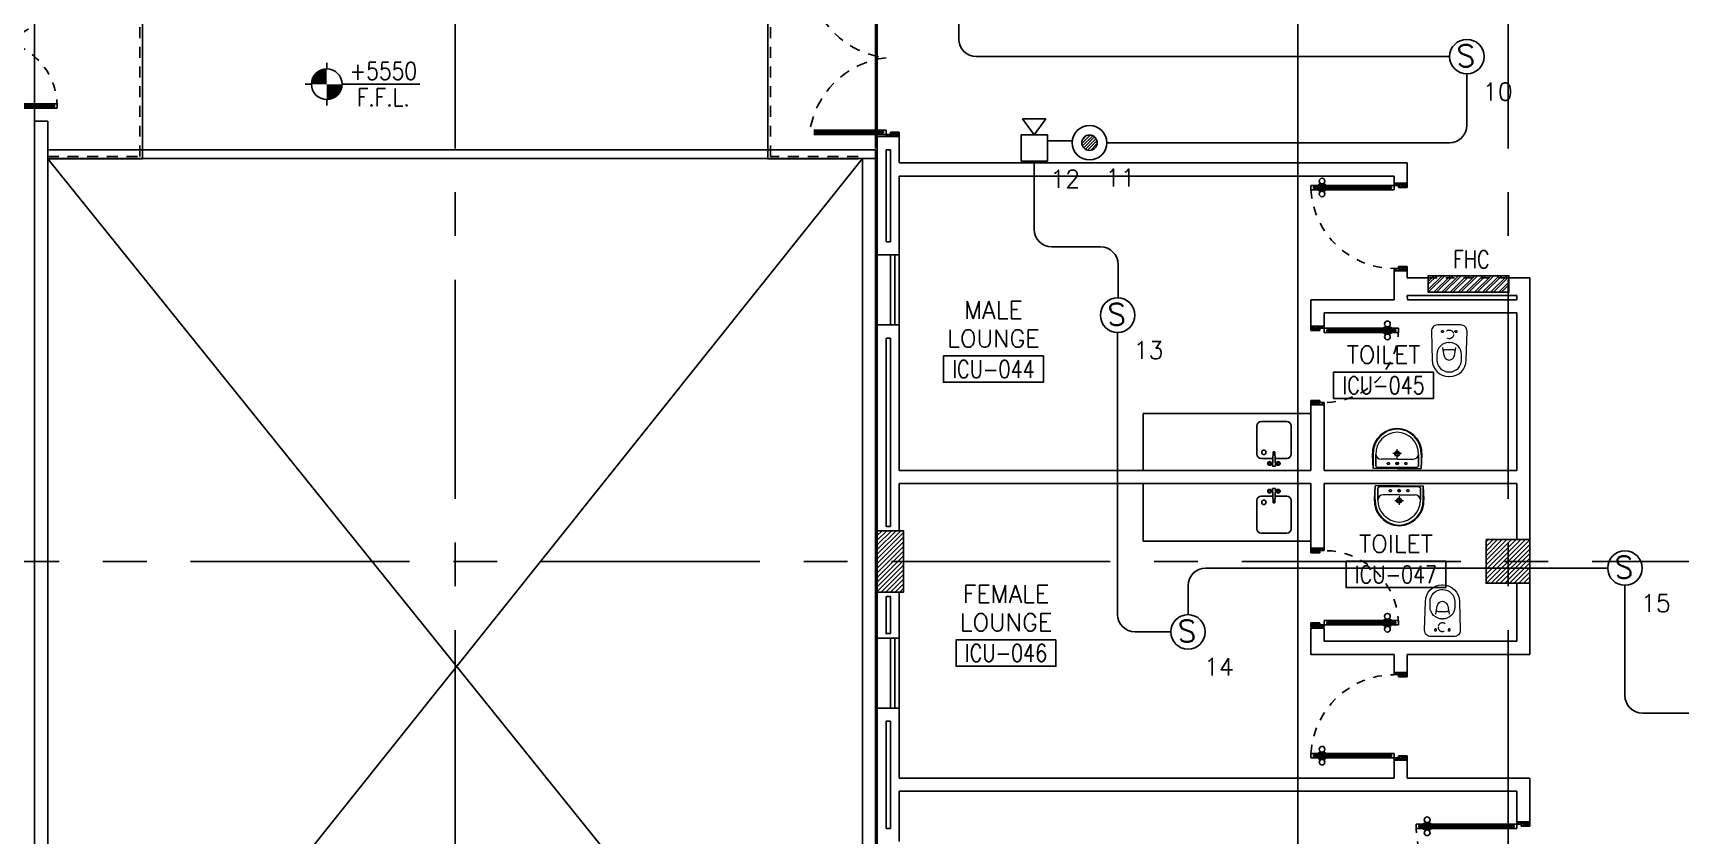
# Model space of a CAD drawing. Extents: x -0.4 to 91.9, y -1.1 to 78.4.
# Drawn here: x 42.55 to 61.35, y 47.04 to 56.2 of the extents above; entities that cross this region are included whole.
import ezdxf
from ezdxf.enums import TextEntityAlignment as Align

# ---------------------------------------------------------------- set-up
doc = ezdxf.new("R2010")
doc.units = 0
doc.header["$MEASUREMENT"] = 0
for name, pattern in [('CENTERX2', [4, 2.5, -0.5, 0.5, -0.5]), ('DASHED', [0.75, 0.5, -0.25]), ('HIDDEN', [0.375, 0.25, -0.125]), ('HIDDEN2', [0.1875, 0.125, -0.0625])]:
    doc.linetypes.add(name, pattern=pattern)
doc.layers.get('0').update_dxf_attribs({"color": 11, "linetype": 'CONTINUOUS'})
for name, color, linetype in [('AXES', 11, 'CENTERX2'), ('COL', 11, 'CONTINUOUS'), ('DOOR', 11, 'CONTINUOUS'), ('E-FIRE', 4, 'CONTINUOUS'), ('E-WIRE', 4, 'CONTINUOUS'), ('FHC', 11, 'CONTINUOUS'), ('FIX', 11, 'CONTINUOUS'), ('HAT', 11, 'CONTINUOUS'), ('INSUL', 11, 'CONTINUOUS'), ('LEV-PL', 11, 'CONTINUOUS'), ('NON-MEDICAL', 11, 'CONTINUOUS'), ('RM-BOX', 11, 'CONTINUOUS'), ('RM-NAME', 11, 'CONTINUOUS'), ('RM-NO', 11, 'CONTINUOUS'), ('ROOF', 11, 'CONTINUOUS'), ('SHAFT', 11, 'CONTINUOUS'), ('STR', 11, 'CONTINUOUS'), ('SUNI-FUR', 11, 'CONTINUOUS'), ('WALL', 11, 'CONTINUOUS'), ('WIN', 11, 'CONTINUOUS')]:
    doc.layers.add(name, color=color, linetype=linetype)
doc.styles.add('ROMANS', font='ROMANS.shx', dxfattribs={"width": 0.6})
doc.styles.add('S', font='ROMANS.SHX')

# ---------------------------------------------------------------- blocks, each defined once
blk = doc.blocks.new('*X40')
at = {"color": 0}
for p, q in [((73379, 162740), (73829, 163190)), ((73379, 162793), (73776, 163190)), ((73379, 162846), (73723, 163190)), ((73379, 162899), (73670, 163190)), ((73379, 162952), (73617, 163190)), ((73379, 163005), (73564, 163190)), ((73379, 163058), (73511, 163190)), ((73379, 163111), (73458, 163190)), ((73379, 163164), (73405, 163190)), ((73382, 162690), (73879, 163187)), ((73435, 162690), (73879, 163134)), ((73488, 162690), (73879, 163081)), ((73541, 162690), (73879, 163028)), ((73594, 162690), (73879, 162975)), ((73647, 162690), (73879, 162922)), ((73700, 162690), (73879, 162869)), ((73753, 162690), (73879, 162816)), ((73806, 162690), (73879, 162763)), ((73859, 162690), (73879, 162710))]:
    blk.add_line(p, q, dxfattribs=at)
blk = doc.blocks.new('COL50')
at = {"layer": 'COL'}
blk.add_lwpolyline([(-250, 250), (-250, -250), (250, -250), (250, 250)], close=True, dxfattribs=at)
blk = doc.blocks.new('LEV1')
at = {"layer": 'LEV-PL'}
for p, q in [((0, 245), (0, 175)), ((-175, 0), (-245, 0)), ((175, 0), (1061, 0)), ((0, -175), (0, -245))]:
    blk.add_line(p, q, dxfattribs=at)
at = {"layer": 'LEV-PL', "const_width": 175}
for points in [[(-88, 0, -0.414214), (0, 88, -1)], [(88, 0, -0.414214), (0, -88, -1)]]:
    blk.add_lwpolyline(points, format="xyb", dxfattribs=at)
at = {"layer": 'LEV-PL'}
blk.add_circle((0, 0), 175, dxfattribs=at)
at = {"layer": 'LEV-PL', "color": 4, "style": 'S', "width": 0.85}
for tag, p in [('+0000', (646, 50)), ('F.F.L.', (646, -250))]:
    blk.add_attdef(tag, text='', height=200, dxfattribs=at).set_placement(p, align=Align.CENTER)
blk = doc.blocks.new('RM1')
at = {"layer": 'RM-BOX'}
blk.add_lwpolyline([(570, -200), (-570, -200), (-570, -500), (570, -500)], close=True, dxfattribs=at)
at = {"layer": 'RM-NAME', "style": 'ROMANS'}
for tag, p in [('ROOMNAME1', (0, 324)), ('ROOMNAME2', (0, 0))]:
    blk.add_attdef(tag, text='', height=200, dxfattribs=at).set_placement(p, align=Align.MIDDLE)
at = {"layer": 'RM-NO', "style": 'ROMANS', "width": 0.8}
blk.add_attdef('ROOMNO', text='', height=200, dxfattribs=at).set_placement((0, -350), align=Align.MIDDLE)
blk = doc.blocks.new('DOOR90')
at = {"layer": 'DOOR', "color": 0, "linetype": 'ByBlock'}
for p, q in [((-150, 0), (-150, -25)), ((-150, 0), (0, 0)), ((0, -50), (0, 0)), ((-1000, -25), (-1000, -75)), ((-1000, -75), (-1000, -25)), ((-950, -25), (-1000, -25)), ((-950, -75), (-1000, -75)), ((-970, -42), (-970, -58)), ((-950, -42), (-970, -42)), ((-950, -58), (-970, -58)), ((-950, -25), (-950, -42)), ((-950, -58), (-950, -75)), ((-918, -25), (-918, -18)), ((-828, -18), (-918, -18)), ((-918, -75), (-918, -82)), ((-828, -82), (-918, -82)), ((-905, -18), (-905, -9)), ((-905, -9), (-840, -9)), ((-905, -18), (-840, -18)), ((-905, -82), (-905, -91)), ((-905, -82), (-840, -82)), ((-905, -91), (-840, -91)), ((-840, -18), (-840, -9)), ((-840, -82), (-840, -91)), ((-828, -25), (-828, -18)), ((-828, -75), (-828, -82)), ((-200, -42), (-200, -25)), ((-200, -25), (-150, -25)), ((-180, -42), (-200, -42)), ((-200, -75), (-200, -58)), ((-200, -58), (-180, -58)), ((-150, -75), (-200, -75)), ((-180, -58), (-180, -42)), ((-150, -75), (-150, -25)), ((-150, -25), (-100, -25)), ((-100, -25), (-100, -50)), ((-100, -50), (0, -50)), ((-150, -900), (-150, -875)), ((-150, -875), (-100, -875)), ((0, -900), (-150, -900)), ((-150, -900), (0, -900)), ((-100, -850), (0, -850)), ((-100, -875), (-100, -850)), ((0, -850), (0, -900))]:
    blk.add_line(p, q, dxfattribs=at)
at = {"layer": 'DOOR', "color": 9, "linetype": 'ByBlock'}
for p, q in [((0, -50), (-114, 0)), ((0, -50), (-40, 0)), ((0, -50), (-100, -37)), ((0, -850), (-114, -900)), ((0, -850), (-100, -863)), ((0, -850), (-40, -900))]:
    blk.add_line(p, q, dxfattribs=at)
at = {"layer": 'DOOR', "linetype": 'ByBlock'}
for p, q in [((-200, -25), (-950, -25)), ((-200, -42), (-950, -42)), ((-200, -58), (-950, -58)), ((-950, -75), (-200, -75))]:
    blk.add_line(p, q, dxfattribs=at)
at = {"layer": 'DOOR', "color": 0, "linetype": 'ByBlock'}
for centre in [(-873, 24), (-873, -124)]:
    blk.add_circle(centre, 32.4, dxfattribs=at)
at = {"layer": 'DOOR', "color": 9, "linetype": 'ByBlock'}
for centre, radius, start, end in [((0, -50), 154, 161.1053, 166.2858), ((0, -50), 134, 158.1598, 169.28), ((0, -50), 94.4, 148.0182, 180), ((0, -50), 74.4, 137.7764, 180), ((0, -50), 114, 154.0838, 167.3774), ((0, -50), 54.4, 113.2074, 180), ((0, -50), 34.4, 90, 180), ((0, -50), 14.4, 90, 180), ((0, -850), 154, 193.7142, 198.8947), ((0, -850), 134, 190.72, 201.8402), ((0, -850), 94.4, 180, 211.9818), ((0, -850), 74.4, 180, 222.2236), ((0, -850), 54.4, 180, 246.7926), ((0, -850), 34.4, 180, 270), ((0, -850), 14.4, 180, 270)]:
    blk.add_arc(centre, radius, start, end, dxfattribs=at)
at = {"layer": 'DOOR', "linetype": 'HIDDEN', "ltscale": 0.5}
blk.add_arc((-150, -25), 850, 180, 270, dxfattribs=at)
blk = doc.blocks.new('DOOR100')
at = {"layer": 'DOOR', "color": 0, "linetype": 'ByBlock'}
for p, q in [((-82, 1205), (-91, 1205)), ((-91, 1205), (-91, 1140)), ((-82, 1140), (-91, 1140)), ((-75, 1218), (-82, 1218)), ((-82, 1128), (-82, 1218)), ((-82, 1205), (-82, 1140)), ((-25, 1300), (-75, 1300)), ((-75, 1300), (-25, 1300)), ((-75, 1250), (-75, 1300)), ((-58, 1250), (-75, 1250)), ((-42, 1270), (-58, 1270)), ((-58, 1250), (-58, 1270)), ((-42, 1250), (-42, 1270)), ((-25, 1250), (-42, 1250)), ((-25, 1250), (-25, 1300)), ((-25, 1218), (-18, 1218)), ((-18, 1128), (-18, 1218)), ((-18, 1205), (-9, 1205)), ((-18, 1205), (-18, 1140)), ((-18, 1140), (-9, 1140)), ((-9, 1205), (-9, 1140)), ((-75, 1128), (-82, 1128)), ((-25, 1128), (-18, 1128)), ((-75, 200), (-58, 200)), ((-75, 150), (-75, 200)), ((-58, 200), (-58, 180)), ((-42, 200), (-25, 200)), ((-42, 180), (-42, 200)), ((-25, 200), (-25, 150)), ((-1200, 0), (-1200, 150)), ((-1200, 150), (-1175, 150)), ((-1200, 150), (-1200, 0)), ((-1150, 0), (-1200, 0)), ((-1175, 150), (-1175, 100)), ((-1175, 100), (-1150, 100)), ((-1150, 100), (-1150, 0)), ((-75, 150), (-25, 150)), ((-58, 180), (-42, 180)), ((-50, 100), (-50, 0)), ((-25, 100), (-50, 100)), ((-50, 0), (0, 0)), ((0, 150), (-25, 150)), ((-25, 150), (-25, 100)), ((0, 150), (0, 0))]:
    blk.add_line(p, q, dxfattribs=at)
at = {"layer": 'DOOR', "linetype": 'ByBlock'}
for p, q in [((-75, 1250), (-75, 200)), ((-58, 200), (-58, 1250)), ((-42, 200), (-42, 1250)), ((-25, 200), (-25, 1250)), ((0, 0), (0, 150))]:
    blk.add_line(p, q, dxfattribs=at)
at = {"layer": 'DOOR', "color": 9, "linetype": 'ByBlock'}
for p, q in [((-1150, 0), (-1200, 114)), ((-1150, 0), (-1200, 40)), ((-1150, 0), (-1163, 100)), ((-50, 0), (0, 114)), ((-50, 0), (-37, 100)), ((-50, 0), (0, 40))]:
    blk.add_line(p, q, dxfattribs=at)
at = {"layer": 'DOOR', "color": 0, "linetype": 'ByBlock'}
for centre in [(-124, 1173), (24, 1173)]:
    blk.add_circle(centre, 32.4, dxfattribs=at)
at = {"layer": 'DOOR', "linetype": 'HIDDEN', "ltscale": 0.5}
blk.add_arc((-25, 150), 1150, 90, 180.0001, dxfattribs=at)
at = {"layer": 'DOOR', "color": 9, "linetype": 'ByBlock'}
for centre, radius, start, end in [((-1150, 0), 154, 103.7142, 108.8947), ((-1150, 0), 134, 100.72, 111.8402), ((-1150, 0), 94.4, 90, 121.9818), ((-1150, 0), 74.4, 90, 132.2236), ((-1150, 0), 54.4, 90, 156.7926), ((-1150, 0), 34.4, 90, 180), ((-1150, 0), 14.4, 90, 180), ((-50, 0), 94.4, 58.0182, 90), ((-50, 0), 74.4, 47.7764, 90), ((-50, 0), 54.4, 23.2074, 90), ((-50, 0), 34.4, 0, 90), ((-50, 0), 14.4, 0, 90), ((-50, 0), 134, 68.1598, 79.28), ((-50, 0), 114, 64.0838, 77.3774), ((-50, 0), 154, 71.1053, 76.2858)]:
    blk.add_arc(centre, radius, start, end, dxfattribs=at)
blk = doc.blocks.new('A$C1DFA4FE8')
at = {"layer": 'DOOR', "color": 0, "linetype": 'ByBlock'}
for p, q in [((0, 1631), (0, 1581)), ((0, 1581), (0, 1631)), ((50, 1631), (0, 1631)), ((50, 1581), (0, 1581)), ((30, 1614), (30, 1598)), ((50, 1614), (30, 1614)), ((50, 1598), (30, 1598)), ((50, 1631), (50, 1614)), ((50, 1598), (50, 1581)), ((750, 1614), (750, 1631)), ((750, 1631), (800, 1631)), ((770, 1614), (750, 1614)), ((750, 1581), (750, 1598)), ((750, 1598), (770, 1598)), ((800, 1581), (750, 1581)), ((770, 1598), (770, 1614)), ((950, 1656), (800, 1656)), ((800, 1656), (800, 1631)), ((800, 1581), (800, 1631)), ((800, 1631), (850, 1631)), ((850, 1631), (850, 1606)), ((850, 1606), (950, 1606)), ((950, 1606), (950, 1656)), ((0, 81), (0, 131)), ((0, 131), (0, 81)), ((50, 131), (0, 131)), ((50, 81), (0, 81)), ((30, 98), (30, 114)), ((50, 114), (30, 114)), ((50, 98), (30, 98)), ((50, 114), (50, 131)), ((50, 81), (50, 98)), ((83, 131), (83, 138)), ((173, 138), (83, 138)), ((83, 81), (83, 74)), ((173, 74), (83, 74)), ((95, 138), (95, 147)), ((95, 147), (160, 147)), ((95, 138), (160, 138)), ((95, 74), (95, 65)), ((95, 74), (160, 74)), ((95, 65), (160, 65)), ((160, 138), (160, 147)), ((160, 74), (160, 65)), ((173, 131), (173, 138)), ((173, 81), (173, 74)), ((750, 131), (750, 114)), ((800, 131), (750, 131)), ((750, 114), (770, 114)), ((750, 98), (750, 81)), ((770, 98), (750, 98)), ((750, 81), (800, 81)), ((770, 114), (770, 98)), ((800, 131), (800, 81)), ((800, 56), (800, 81)), ((800, 81), (850, 81)), ((950, 56), (800, 56)), ((850, 106), (950, 106)), ((850, 81), (850, 106)), ((950, 106), (950, 56))]:
    blk.add_line(p, q, dxfattribs=at)
at = {"layer": 'DOOR', "linetype": 'ByBlock'}
for p, q in [((750, 1631), (50, 1631)), ((750, 1614), (50, 1614)), ((750, 1598), (50, 1598)), ((50, 1581), (750, 1581)), ((50, 131), (750, 131)), ((750, 114), (50, 114)), ((750, 98), (50, 98)), ((750, 81), (50, 81))]:
    blk.add_line(p, q, dxfattribs=at)
at = {"layer": 'DOOR', "color": 9, "linetype": 'ByBlock'}
for p, q in [((950, 1606), (837, 1656)), ((950, 1606), (850, 1619)), ((950, 1606), (910, 1656)), ((950, 106), (837, 56)), ((950, 106), (850, 93)), ((950, 106), (910, 56))]:
    blk.add_line(p, q, dxfattribs=at)
at = {"layer": 'DOOR', "color": 0, "linetype": 'ByBlock'}
for centre in [(128, 179), (128, 32)]:
    blk.add_circle(centre, 32.4, dxfattribs=at)
at = {"layer": 'DOOR', "linetype": 'HIDDEN', "ltscale": 0.5}
for centre, start, end in [((752, 1606), 178.0938, 273.7249), ((752, 106), 86.2751, 181.9062)]:
    blk.add_arc(centre, 752, start, end, dxfattribs=at)
at = {"layer": 'DOOR', "color": 9, "linetype": 'ByBlock'}
for centre, radius, start, end in [((950, 1606), 154, 161.1053, 166.2858), ((950, 1606), 134, 158.1598, 169.28), ((950, 1606), 114, 154.0838, 167.3774), ((950, 1606), 94.4, 148.0182, 180), ((950, 1606), 74.4, 137.7764, 180), ((950, 1606), 54.4, 113.2074, 180), ((950, 1606), 34.4, 90, 180), ((950, 1606), 14.4, 90, 180), ((950, 106), 154, 193.7142, 198.8947), ((950, 106), 134, 190.72, 201.8402), ((950, 106), 114, 192.6226, 205.9162), ((950, 106), 94.4, 180, 211.9818), ((950, 106), 74.4, 180, 222.2236), ((950, 106), 54.4, 180, 246.7926), ((950, 106), 34.4, 180, 270), ((950, 106), 14.4, 180, 270)]:
    blk.add_arc(centre, radius, start, end, dxfattribs=at)
blk = doc.blocks.new('C11')
at = {"layer": 'HAT'}
h = blk.add_hatch(dxfattribs=at)
h.set_pattern_fill('ANSI31', color=256, scale=300, style=0)
h.set_pattern_definition([(45, (-248556.182, -75061.005), (-26.5165043, 26.5165043), [])])
h.paths.add_polyline_path([(300, 700), (0, 700), (0, 350), (300, 350)])
h.paths.add_polyline_path([(300, 350), (0, 350), (0, 0), (300, 0)])
at = {"layer": 'COL'}
blk.add_lwpolyline([(300, 700), (300, 0), (0, 0), (0, 700)], close=True, dxfattribs=at)
blk = doc.blocks.new('DOOR-10')
at = {"layer": 'DOOR', "color": 0, "linetype": 'ByBlock'}
for p, q in [((-83, 1005), (-92, 1005)), ((-92, 1005), (-92, 940)), ((-83, 940), (-92, 940)), ((-76, 1018), (-83, 1018)), ((-83, 928), (-83, 1018)), ((-83, 1005), (-83, 940)), ((-26, 1100), (-76, 1100)), ((-76, 1100), (-26, 1100)), ((-76, 1050), (-76, 1100)), ((-59, 1050), (-76, 1050)), ((-43, 1070), (-59, 1070)), ((-59, 1050), (-59, 1070)), ((-43, 1050), (-43, 1070)), ((-26, 1050), (-43, 1050)), ((-26, 1050), (-26, 1100)), ((-26, 1018), (-18, 1018)), ((-18, 928), (-18, 1018)), ((-18, 1005), (-9, 1005)), ((-18, 1005), (-18, 940)), ((-18, 940), (-9, 940)), ((-9, 1005), (-9, 940)), ((-76, 928), (-83, 928)), ((-26, 928), (-18, 928)), ((-76, 200), (-59, 200)), ((-76, 150), (-76, 200)), ((-59, 200), (-59, 180)), ((-43, 200), (-26, 200)), ((-43, 180), (-43, 200)), ((-26, 200), (-26, 150)), ((-1001, 0), (-1001, 150)), ((-1001, 150), (-976, 150)), ((-1001, 150), (-1001, 0)), ((-951, 0), (-1001, 0)), ((-976, 150), (-976, 100)), ((-976, 100), (-951, 100)), ((-951, 100), (-951, 0)), ((-76, 150), (-26, 150)), ((-59, 180), (-43, 180)), ((-51, 100), (-51, 0)), ((-26, 100), (-51, 100)), ((-51, 0), (-1, 0)), ((-1, 150), (-26, 150)), ((-26, 150), (-26, 100))]:
    blk.add_line(p, q, dxfattribs=at)
at = {"layer": 'DOOR', "linetype": 'ByBlock'}
for p, q in [((-76, 1050), (-76, 200)), ((-59, 200), (-59, 1050)), ((-43, 200), (-43, 1050)), ((-26, 200), (-26, 1050))]:
    blk.add_line(p, q, dxfattribs=at)
at = {"layer": 'DOOR', "color": 9, "linetype": 'ByBlock'}
for p, q in [((-951, 0), (-1001, 114)), ((-951, 0), (-1001, 40)), ((-951, 0), (-964, 100)), ((-51, 0), (-1, 114)), ((-51, 0), (-37, 100)), ((-51, 0), (-1, 40)), ((-1, 0), (-1, 150))]:
    blk.add_line(p, q, dxfattribs=at)
at = {"layer": 'DOOR', "color": 0, "linetype": 'ByBlock'}
for centre in [(-124, 973), (23, 973)]:
    blk.add_circle(centre, 32.4, dxfattribs=at)
at = {"layer": 'DOOR', "linetype": 'HIDDEN', "ltscale": 0.5}
blk.add_arc((-23, 149), 952, 93.1482, 179.9482, dxfattribs=at)
at = {"layer": 'DOOR', "color": 9, "linetype": 'ByBlock'}
for centre, radius, start, end in [((-951, 0), 154, 103.7142, 108.8947), ((-951, 0), 134, 100.72, 111.8402), ((-951, 0), 94.4, 90, 121.9818), ((-951, 0), 74.4, 90, 132.2236), ((-951, 0), 54.4, 90, 156.7926), ((-951, 0), 34.4, 90, 180), ((-951, 0), 14.4, 90, 180), ((-51, 0), 94.4, 58.0182, 90), ((-51, 0), 74.4, 47.7764, 90), ((-51, 0), 54.4, 23.2074, 90), ((-51, 0), 34.4, 0, 90), ((-51, 0), 14.4, 0, 90), ((-51, 0), 134, 68.1598, 79.28), ((-51, 0), 114, 64.0838, 77.3774), ((-51, 0), 154, 71.1053, 76.2858)]:
    blk.add_arc(centre, radius, start, end, dxfattribs=at)
blk = doc.blocks.new('WC1')
at = {"layer": 'FIX', "lineweight": 20}
for p, q in [((-210, 204), (-538, 194)), ((-727, 5), (-727, -5)), ((-674, 5), (-674, -5)), ((-534, 24), (-540, 0)), ((-540, 0), (-534, -24)), ((-475, 141), (-538, 141)), ((-395, 76), (-490, 60)), ((-339, 5), (-339, -5)), ((-538, -141), (-475, -141)), ((-490, -60), (-395, -76)), ((-538, -194), (-210, -204))]:
    blk.add_line(p, q, dxfattribs=at)
at = {"layer": 'FIX', "linetype": 'Continuous', "lineweight": 20}
blk.add_line((-420, -47), (-420, 45), dxfattribs=at)
at = {"layer": 'FIX', "lineweight": 20}
blk.add_lwpolyline([(-213, -204), (-210, -204, 0.414214), (-137, -131), (-137, 0), (-137, 131, 0.414214), (-210, 204)], format="xyb", dxfattribs=at)
at = {"layer": 'FIX', "linetype": 'HIDDEN2', "lineweight": 20, "ltscale": 0.3}
blk.add_circle((-245, 0), 49.8, dxfattribs=at)
at = {"layer": 'FIX', "linetype": 'HIDDEN', "lineweight": 20, "ltscale": 0.05}
for centre in [(-213, 78), (-213, -77)]:
    blk.add_circle(centre, 11.6, dxfattribs=at)
at = {"layer": 'FIX', "lineweight": 20}
for centre, radius, start, end in [((-538, 5), 189, 90, 180), ((-538, 5), 136, 90, 180), ((-473, -7), 68.2, 128.9242, 152.8468), ((-464, -18), 82, 108.496, 128.9242), ((-475, 5), 136, 360, 90), ((-538, -5), 189, 180, 270), ((-538, -5), 136, 180, 270), ((-473, 7), 68.2, 207.1532, 231.0758), ((-464, 18), 82, 231.0758, 251.504), ((-475, -5), 136, 270, 0)]:
    blk.add_arc(centre, radius, start, end, dxfattribs=at)
at = {"layer": 'FIX', "linetype": 'Continuous', "lineweight": 20}
for centre, start, end in [((-443, 46), 357.6662, 91.6121), ((-442, -46), 268.3879, 2.3338)]:
    blk.add_arc(centre, 22.3, start, end, dxfattribs=at)
blk = doc.blocks.new('LAV1')
at = {"layer": 'FIX', "linetype": 'ByBlock', "ltscale": 0.3}
for p, q in [((-280, 210), (-275, 50)), ((-245, 210), (-245, 85)), ((245, 210), (245, 85)), ((280, 210), (275, 50)), ((0, 60), (-220, 60)), ((0, 60), (220, 60))]:
    blk.add_line(p, q, dxfattribs=at)
at = {"layer": 'FIX', "linetype": 'Continuous', "lineweight": 20}
for p, q in [((-275, 210), (-275, 50)), ((275, 210), (275, 50)), ((0, 50), (-275, 50)), ((0, 50), (-252, 50)), ((0, 155), (-181, 155)), ((0, 155), (181, 155)), ((0, 50), (252, 50)), ((0, 50), (275, 50))]:
    blk.add_line(p, q, dxfattribs=at)
at = {"layer": 'FIX', "linetype": 'DASHED', "lineweight": 20, "ltscale": 0.05}
for p, q in [((50, 220), (-50, 220)), ((0, 170), (0, 270)), ((0, 170), (0, 270))]:
    blk.add_line(p, q, dxfattribs=at)
at = {"layer": 'FIX', "lineweight": 20}
for p, q in [((16, 107), (-15, 107)), ((0, 92), (0, 123))]:
    blk.add_line(p, q, dxfattribs=at)
for centre, radius in [((0, 220), 29.5), ((0, 220), 22.5), ((0, 107), 15.5)]:
    blk.add_circle(centre, radius, dxfattribs=at)
at = {"layer": 'FIX', "linetype": 'HIDDEN', "lineweight": 20, "ltscale": 0.05}
for centre in [(-100, 107), (100, 107)]:
    blk.add_circle(centre, 12.4, dxfattribs=at)
at = {"layer": 'FIX', "linetype": 'ByBlock', "ltscale": 0.3}
for centre, radius, start, end in [((7, 220), 287, 91.3776, 182.0064), ((-7, 220), 287, 357.9936, 88.6224), ((-220, 85), 24.9, 179.7021, 269.9486), ((220, 85), 24.9, 270.0514, 0.2979)]:
    blk.add_arc(centre, radius, start, end, dxfattribs=at)
at = {"layer": 'FIX', "linetype": 'Continuous', "lineweight": 20}
for centre, radius, start, end in [((8, 217), 283, 91.6988, 181.351), ((8, 212), 253, 91.7328, 180.4884), ((-8, 217), 283, 358.649, 88.3012), ((-8, 212), 253, 359.5116, 88.2672), ((-179, 222), 66.9, 190.2006, 268.0786), ((179, 222), 66.9, 271.9214, 349.7994)]:
    blk.add_arc(centre, radius, start, end, dxfattribs=at)
blk = doc.blocks.new('S')
at = {"layer": 'E-FIRE'}
blk.add_circle((0, 0), 197, dxfattribs=at)
at = {"layer": 'E-FIRE', "color": 3, "style": 'ROMANS'}
blk.add_text('S', height=250, dxfattribs=at).set_placement((-119, -115))
blk = doc.blocks.new('MCP')
at = {"color": 1}
for p, q in [((-88, -9), (9, 88)), ((-82, 33), (-33, 82)), ((-80, -36), (36, 80)), ((-66, -58), (58, 66)), ((-47, -74), (74, 47)), ((-23, -85), (85, 23)), ((10, -88), (88, -10))]:
    blk.add_line(p, q, dxfattribs=at)
at = {"layer": 'E-FIRE'}
blk.add_circle((0, 0), 197, dxfattribs=at)
at = {"layer": 'E-FIRE', "color": 4}
blk.add_circle((0, 0), 88.1, dxfattribs=at)
blk = doc.blocks.new('ES')
at = {"layer": 'E-FIRE'}
blk.add_line((-135, 485), (134, 485), dxfattribs=at)
for points in [[(-135, 485), (0, 300)], [(0, 300), (0, 300), (134, 485)]]:
    blk.add_lwpolyline(points, dxfattribs=at)
blk.add_lwpolyline([(-150, 0), (150, 0), (150, 300), (-150, 300)], close=True, dxfattribs=at)

msp = doc.modelspace()

# ---------------------------------------------------------------- hatches: boundary and pattern name
at = {"layer": 'FHC', "linetype": 'ByBlock', "ltscale": 0.3}
h = msp.add_hatch(dxfattribs=at)
h.set_pattern_fill('ANSI32', color=11, scale=0.175, style=0)
h.set_pattern_definition([(45, (-173.71618, 22.191495), (-0.046403883, 0.046403883), []), (45, (-173.685246, 22.191495), (-0.046403883, 0.046403883), [])])
h.paths.add_polyline_path([(59.4, 53.2425), (59.4, 53.4325), (58.48, 53.4325), (58.48, 53.2425)])
h.paths.add_polyline_path([(58.2674, 52.8214), (58.2674, 53.2422), (58.5299, 53.2422), (58.5299, 52.8214)], flags=9)

# ---------------------------------------------------------------- linework, layer by layer
at = {"layer": 'AXES'}
for p, q in [((47.37, -1.1143), (47.37, 77.6984)), ((59.39, -1.1143), (59.39, 77.6984)), ((42.57, -1.1143), (42.57, 77.3484)), ((52.17, -1.1143), (52.17, 77.3484)), ((52.19, -1.1143), (52.19, 77.3484)), ((0.35, 50.17), (68.39, 50.17))]:
    msp.add_line(p, q, dxfattribs=at)
at = {"layer": 'DOOR', "linetype": 'ByBlock'}
for p, q in [((51.465, 55.095), (52.24, 55.095)), ((52.24, 55.078), (51.465, 55.078)), ((52.24, 55.062), (51.465, 55.062)), ((52.24, 55.045), (51.465, 55.045))]:
    msp.add_line(p, q, dxfattribs=at)
at = {"layer": 'DOOR', "color": 0, "linetype": 'ByBlock'}
for p, q in [((52.24, 55.095), (52.24, 55.078)), ((52.29, 55.095), (52.24, 55.095)), ((52.29, 55.095), (52.29, 55.045)), ((52.24, 55.078), (52.26, 55.078)), ((52.24, 55.062), (52.24, 55.045)), ((52.26, 55.062), (52.24, 55.062)), ((52.24, 55.045), (52.29, 55.045)), ((52.26, 55.078), (52.26, 55.062)), ((52.29, 55.02), (52.29, 55.045)), ((52.29, 55.045), (52.34, 55.045)), ((52.44, 55.02), (52.29, 55.02)), ((52.34, 55.07), (52.44, 55.07)), ((52.34, 55.045), (52.34, 55.07)), ((52.44, 55.07), (52.44, 55.02))]:
    msp.add_line(p, q, dxfattribs=at)
at = {"layer": 'DOOR', "color": 9, "linetype": 'ByBlock'}
for q in [(52.3263, 55.02), (52.34, 55.0566), (52.3999, 55.02)]:
    msp.add_line((52.44, 55.07), q, dxfattribs=at)
at = {"layer": 'DOOR', "linetype": 'HIDDEN', "ltscale": 0.5}
for centre, start, end in [((52.3972, 56.9022), 186.23095, 263.76895), ((52.3972, 54.9378), 96.23105, 173.76905)]:
    msp.add_arc(centre, 0.9881, start, end, dxfattribs=at)
at = {"layer": 'DOOR', "color": 9, "linetype": 'ByBlock'}
for radius, start, end in [(0.1544, 193.71423, 198.89471), (0.1344, 190.71998, 201.84015), (0.1144, 192.62257, 205.91616), (0.0944, 180, 211.98181), (0.0744, 180, 222.22357), (0.0544, 180, 246.79262), (0.0344, 180, 270), (0.0144, 180, 270)]:
    msp.add_arc((52.44, 55.07), radius, start, end, dxfattribs=at)
at = {"layer": 'E-WIRE', "linetype": 'ByBlock', "ltscale": 0.3}
msp.add_line((53.1196, 58.1042), (53.1196, 56.1338), dxfattribs=at)
at = {"layer": 'E-WIRE', "color": 4, "linetype": 'ByBlock', "ltscale": 0.3}
for p, q in [((58.7232, 55.9338), (53.3196, 55.9338)), ((58.9203, 55.7368), (58.9203, 55.1506)), ((54.8095, 54.9506), (58.7203, 54.9506))]:
    msp.add_line(p, q, dxfattribs=at)
at = {"layer": 'E-WIRE', "color": 4}
for p, q in [((54.4166, 54.9723), (54.1311, 54.9723)), ((53.9811, 54.74), (53.9811, 53.9611)), ((54.1811, 53.7611), (54.7382, 53.7611)), ((54.9382, 53.1784), (54.9382, 53.5611))]:
    msp.add_line(p, q, dxfattribs=at)
at = {"layer": 'E-WIRE', "color": 4, "linetype": 'ByBlock'}
for p, q in [((54.9332, 52.7843), (54.9332, 49.5648)), ((60.5281, 50.0936), (55.9369, 50.0936)), ((55.7369, 49.5619), (55.7369, 49.8936)), ((60.7252, 49.8965), (60.7252, 48.6372)), ((55.5398, 49.3648), (55.1332, 49.3648)), ((64.2003, 48.4372), (60.9252, 48.4372))]:
    msp.add_line(p, q, dxfattribs=at)
at = {"layer": 'E-WIRE', "linetype": 'ByBlock', "ltscale": 0.3}
msp.add_arc((53.3196, 56.1338), 0.2, 180, 270, dxfattribs=at)
at = {"layer": 'E-WIRE', "color": 4, "linetype": 'ByBlock', "ltscale": 0.3}
msp.add_arc((58.7203, 55.1506), 0.2, 270, 0, dxfattribs=at)
at = {"layer": 'E-WIRE', "color": 4}
for centre, start, end in [((54.1811, 53.9611), 180, 270), ((54.7382, 53.5611), 0, 90)]:
    msp.add_arc(centre, 0.2, start, end, dxfattribs=at)
at = {"layer": 'E-WIRE', "color": 4, "linetype": 'ByBlock'}
for centre, start, end in [((55.9369, 49.8936), 90, 180), ((55.1332, 49.5648), 180, 270), ((60.9252, 48.6372), 180, 270)]:
    msp.add_arc(centre, 0.2, start, end, dxfattribs=at)
at = {"layer": 'FHC', "linetype": 'ByBlock', "ltscale": 0.3}
msp.add_lwpolyline([(58.48, 53.4325), (59.4, 53.4325), (59.4, 53.2425), (58.48, 53.2425)], close=True, dxfattribs=at)
at = {"layer": 'INSUL'}
for p, q in [((52.29, 53.82), (52.29, 54.87)), ((52.29, 54.87), (52.34, 54.87)), ((52.34, 53.82), (52.34, 54.87)), ((52.29, 53.82), (52.34, 53.82)), ((52.29, 50.573), (52.29, 52.72)), ((52.29, 52.72), (52.34, 52.72)), ((52.34, 50.573), (52.34, 52.72)), ((52.293, 50.57), (52.337, 50.57)), ((52.29, 49.77), (52.29, 49.348)), ((52.34, 49.77), (52.29, 49.77)), ((52.34, 49.77), (52.34, 49.348)), ((52.337, 49.345), (52.293, 49.345)), ((52.29, 48.342), (52.29, 47.12)), ((52.293, 48.345), (52.337, 48.345)), ((52.34, 48.342), (52.34, 47.12)), ((52.29, 47.12), (52.34, 47.12))]:
    msp.add_line(p, q, dxfattribs=at)
for centre, start, end in [((52.293, 50.573), 180, 270), ((52.337, 50.573), 270, 360), ((52.293, 49.348), 180, 270), ((52.337, 49.348), 270, 360), ((52.293, 48.342), 90, 180), ((52.337, 48.342), 360, 90)]:
    msp.add_arc(centre, 0.003, start, end, dxfattribs=at)
at = {"layer": 'NON-MEDICAL'}
for p, q in [((55.2255, 51.8575), (57.14, 51.8575)), ((55.2255, 51.2075), (55.2255, 51.8575)), ((56.5213, 51.7167), (56.5213, 51.3956)), ((56.8641, 51.7665), (56.5712, 51.7665)), ((56.914, 51.3956), (56.914, 51.7167)), ((56.5712, 51.3457), (56.7076, 51.3457)), ((56.7016, 51.2575), (56.7076, 51.4128)), ((56.7337, 51.2575), (56.7276, 51.4128)), ((56.7276, 51.3457), (56.8641, 51.3457)), ((56.7016, 51.2575), (56.7337, 51.2575)), ((55.2255, 51.0521), (55.2255, 50.4021)), ((56.7016, 51.0021), (56.7337, 51.0021)), ((56.7016, 51.0021), (56.7076, 50.8468)), ((56.7337, 51.0021), (56.7276, 50.8468)), ((56.5213, 50.5429), (56.5213, 50.864)), ((56.5712, 50.9139), (56.7076, 50.9139)), ((56.7276, 50.9139), (56.8641, 50.9139)), ((56.914, 50.864), (56.914, 50.5429)), ((55.2255, 50.4021), (57.14, 50.4021)), ((56.8641, 50.493), (56.5712, 50.493))]:
    msp.add_line(p, q, dxfattribs=at)
for centre, radius in [((56.6032, 51.4151), 0.0255), ((56.6679, 51.2886), 0.0217), ((56.6679, 51.2886), 0.014), ((56.7674, 51.2886), 0.0217), ((56.7674, 51.2886), 0.014), ((56.6679, 50.971), 0.0217), ((56.6679, 50.971), 0.014), ((56.7674, 50.971), 0.0217), ((56.7674, 50.971), 0.014), ((56.6032, 50.8444), 0.0255)]:
    msp.add_circle(centre, radius, dxfattribs=at)
for centre, radius, start, end in [((56.5712, 51.7167), 0.0499, 90, 180), ((56.8641, 51.7167), 0.0499, 0, 90), ((56.5712, 51.3956), 0.0499, 180, 270), ((56.7176, 51.4128), 0.00997, 0, 180), ((56.8641, 51.3956), 0.0499, 270, 0), ((56.5712, 50.864), 0.0499, 90, 180), ((56.7176, 50.8468), 0.00997, 180, 0), ((56.8641, 50.864), 0.0499, 0, 90), ((56.5712, 50.5429), 0.0499, 180, 270), ((56.8641, 50.5429), 0.0499, 270, 0)]:
    msp.add_arc(centre, radius, start, end, dxfattribs=at)
at = {"layer": 'ROOF'}
for p, q in [((42.57, 43.22), (42.57, 55.195)), ((42.57, 55.195), (42.72, 55.195)), ((42.72, 43.32), (42.72, 55.195)), ((52.17, 54.87), (42.72, 54.87)), ((52.17, 54.77), (42.72, 54.77)), ((52.02, 43.22), (52.02, 54.77)), ((52.02, 54.77), (52.1644, 54.77)), ((52.17, 43.22), (52.17, 54.765))]:
    msp.add_line(p, q, dxfattribs=at)
at = {"layer": 'SHAFT'}
for p, q in [((52.02, 43.2213), (42.72, 54.765)), ((52.02, 54.77), (42.87, 43.32))]:
    msp.add_line(p, q, dxfattribs=at)
at = {"layer": 'STR'}
msp.add_line((52.17, 54.77), (52.17, 54.87), dxfattribs=at)
for points in [[(42.72, 54.765), (43.8, 54.765), (43.8, 57.4), (42.72, 57.4)], [(51.97, 54.765), (50.94, 54.765), (50.94, 57.4), (52.02, 57.4)]]:
    msp.add_lwpolyline(points, dxfattribs=at)
at = {"layer": 'STR', "linetype": 'HIDDEN2'}
for points in [[(42.72, 54.795), (43.77, 54.795), (43.77, 57.37), (42.72, 57.37)], [(51.97, 54.795), (50.97, 54.795), (50.97, 57.37), (52.02, 57.37)]]:
    msp.add_lwpolyline(points, dxfattribs=at)
at = {"layer": 'SUNI-FUR', "linetype": 'Continuous'}
msp.add_line((56.99, 5.75), (56.99, 64.57), dxfattribs=at)
at = {"layer": 'WALL', "linetype": 'ByBlock'}
for p, q in [((52.19, 55.02), (52.44, 55.02)), ((52.19, 55.02), (52.19, 54.87)), ((52.44, 55.02), (52.44, 54.87)), ((58.09, 54.4887), (58.24, 54.4887)), ((59.49, 49.2575), (59.49, 49.92)), ((58.09, 48.9012), (58.24, 48.9012)), ((58.09, 47.9012), (58.24, 47.9012)), ((59.64, 47.195), (59.64, 47.695)), ((59.49, 47.195), (59.49, 47.545))]:
    msp.add_line(p, q, dxfattribs=at)
at = {"layer": 'WALL'}
for p, q in [((52.19, 53.67), (52.19, 54.87)), ((52.44, 54.72), (52.44, 54.87)), ((52.44, 54.72), (58.24, 54.72)), ((58.24, 54.4887), (58.24, 54.72)), ((52.44, 54.57), (58.09, 54.57)), ((52.44, 53.67), (52.44, 54.57)), ((58.09, 54.4887), (58.09, 54.57)), ((52.19, 53.67), (52.44, 53.67)), ((58.09, 53.1575), (58.09, 53.4887)), ((58.24, 53.4887), (58.09, 53.4887)), ((58.24, 53.4075), (58.24, 53.4887)), ((58.24, 53.4075), (58.48, 53.4075)), ((58.48, 53.4029), (58.48, 53.2425)), ((59.4, 53.4075), (59.64, 53.4075)), ((59.4, 53.2425), (59.4, 53.4075)), ((59.64, 49.1075), (59.64, 53.4075)), ((58.48, 53.2425), (59.4, 53.2425)), ((57.14, 53.1575), (58.09, 53.1575)), ((57.14, 52.8575), (57.14, 53.1575)), ((58.24, 53.2075), (59.49, 53.2075)), ((58.24, 53.2075), (58.2408, 53.1575)), ((58.2408, 53.1575), (59.49, 53.1575)), ((59.49, 53.1575), (59.49, 53.2075)), ((52.19, 50.52), (52.19, 52.87)), ((52.19, 52.87), (52.44, 52.87)), ((52.44, 51.2075), (52.44, 52.87)), ((57.14, 52.8575), (57.29, 52.8575)), ((57.29, 53.0075), (59.49, 53.0075)), ((57.29, 52.8575), (57.29, 53.0075)), ((59.49, 51.2075), (59.49, 53.0075)), ((57.14, 51.9575), (57.29, 51.9575)), ((57.14, 51.2075), (57.14, 51.9575)), ((57.29, 51.2075), (57.29, 51.9575)), ((52.44, 51.2075), (57.14, 51.2075)), ((57.29, 51.2075), (59.49, 51.2075)), ((59.39, 51.2075), (59.49, 51.2075)), ((52.44, 50.52), (52.44, 51.0575)), ((52.44, 51.0575), (57.14, 51.0575)), ((57.14, 50.3075), (57.14, 51.0575)), ((57.29, 50.3075), (57.29, 51.0575)), ((57.29, 51.0575), (59.49, 51.0575)), ((59.49, 50.42), (59.49, 51.0575)), ((57.14, 50.3075), (57.29, 50.3075)), ((52.19, 49.82), (52.19, 49.295)), ((52.44, 49.82), (52.44, 49.295)), ((52.19, 49.295), (52.44, 49.295)), ((57.14, 49.1075), (57.14, 49.4075)), ((57.14, 49.4075), (57.29, 49.4075)), ((57.29, 49.2575), (57.29, 49.4075)), ((57.14, 49.1075), (58.09, 49.1075)), ((57.29, 49.2575), (59.49, 49.2575)), ((58.09, 48.9012), (58.09, 49.1075)), ((58.24, 49.1075), (59.64, 49.1075)), ((58.24, 48.9012), (58.24, 49.1075)), ((52.19, 48.495), (52.44, 48.495)), ((52.19, 46.97), (52.19, 48.495)), ((52.44, 48.495), (52.44, 47.695)), ((58.09, 47.695), (58.09, 47.9012)), ((58.24, 47.695), (58.24, 47.9012)), ((52.44, 47.695), (58.09, 47.695)), ((58.24, 47.695), (59.64, 47.695)), ((52.44, 47.545), (52.44, 46.97)), ((52.44, 47.545), (59.49, 47.545)), ((59.49, 47.195), (59.64, 47.195))]:
    msp.add_line(p, q, dxfattribs=at)
at = {"layer": 'WALL', "color": 250, "linetype": 'HIDDEN', "ltscale": 0.25}
msp.add_line((58.48, 53.4075), (59.4, 53.4075), dxfattribs=at)
at = {"layer": 'WALL', "linetype": 'ByBlock', "ltscale": 0.3}
for points in [[(52.19, 49.82), (52.49, 49.82), (52.49, 50.52), (52.19, 50.52)], [(59.14, 50.42), (59.64, 50.42), (59.64, 49.92), (59.14, 49.92)]]:
    msp.add_lwpolyline(points, close=True, dxfattribs=at)
at = {"layer": 'WIN'}
for p, q in [((52.19, 53.67), (52.19, 52.87)), ((52.34, 53.67), (52.34, 52.87)), ((52.39, 53.67), (52.39, 52.87)), ((52.44, 53.67), (52.44, 52.87)), ((52.19, 49.295), (52.19, 48.495)), ((52.34, 49.295), (52.34, 48.495)), ((52.39, 49.295), (52.39, 48.495)), ((52.44, 49.295), (52.44, 48.495))]:
    msp.add_line(p, q, dxfattribs=at)

# ---------------------------------------------------------------- block references
at = {"layer": 'COL', "linetype": 'ByBlock', "xscale": 0.001, "yscale": 0.001, "zscale": 0.001}
msp.add_blockref('C11', (52.19, 49.82), dxfattribs=at)
at = {"layer": 'COL', "xscale": 0.001, "yscale": 0.001, "zscale": 0.001}
msp.add_blockref('COL50', (59.39, 50.17), dxfattribs=at)
at = {"layer": 'DOOR', "color": 0, "linetype": 'ByBlock', "xscale": 0.001, "yscale": 0.001, "zscale": 0.001}
for name, p, rotation in [('A$C1DFA4FE8', (42.8254, 56.9759), 180), ('DOOR90', (57.14, 49.4191), 180), ('DOOR100', (59.64, 47.195), 90)]:
    msp.add_blockref(name, p, dxfattribs=dict(at, rotation=rotation))
at = {"layer": 'DOOR', "color": 0, "linetype": 'ByBlock', "ltscale": 0.3, "yscale": 0.001, "zscale": 0.001, "rotation": 90}
for p, xscale in [((58.24, 54.4894), 0.001), ((58.24, 47.9006), -0.001)]:
    msp.add_blockref('DOOR-10', p, dxfattribs=dict(at, xscale=xscale))
at = {"layer": 'DOOR', "color": 0, "linetype": 'ByBlock', "xscale": -0.001, "yscale": 0.001, "zscale": 0.001}
msp.add_blockref('DOOR90', (57.14, 52.8575), dxfattribs=at)
at = {"layer": 'E-FIRE', "color": 4, "xscale": 0.0009999999892897904, "yscale": 0.0009999999892897904, "zscale": 0.001}
for p in [(58.9203, 55.9338), (54.9332, 52.9814), (60.7252, 50.0936), (55.7369, 49.3648)]:
    msp.add_blockref('S', p, dxfattribs=at)
at = {"layer": 'E-WIRE', "color": 4, "xscale": 0.0009999999892897904, "yscale": 0.0009999999892897904, "zscale": 0.001}
for name, p in [('ES', (53.9811, 54.74)), ('MCP', (54.6125, 54.9506))]:
    msp.add_blockref(name, p, dxfattribs=at)
at = {"layer": 'FIX', "yscale": 0.001, "zscale": 0.001, "rotation": 90}
for p, xscale in [((58.7186, 53.0075), 0.001), ((58.6413, 49.1739), -0.001)]:
    msp.add_blockref('WC1', p, dxfattribs=dict(at, xscale=xscale))
at = {"layer": 'FIX', "linetype": 'ByBlock', "ltscale": 0.3, "xscale": 0.001, "yscale": 0.001, "zscale": 0.001}
msp.add_blockref('LAV1', (58.1244, 51.1805), dxfattribs=at)
at = {"layer": 'FIX', "linetype": 'ByBlock', "ltscale": 0.3, "xscale": 0.001, "yscale": 0.001, "zscale": 0.001, "rotation": 180}
msp.add_blockref('LAV1', (58.1472, 51.0845), dxfattribs=at)
at = {"layer": 'HAT', "xscale": 0.001, "yscale": 0.001, "zscale": 0.001}
msp.add_blockref('*X40', (-14.2392, -112.7697), dxfattribs=at)
at = {"layer": 'LEV-PL', "xscale": 0.001, "yscale": 0.001, "zscale": 0.001}
msp.add_blockref('LEV1', (45.9048, 55.6187), dxfattribs=at).add_auto_attribs({'F.F.L.': 'F.F.L.', '+0000': '+5550'})
at = {"layer": 'RM-NAME', "xscale": 0.001, "yscale": 0.001, "zscale": 0.001}
for p, values in [((53.5153, 52.7158), {'ROOMNO': 'ICU-044', 'ROOMNAME2': 'LOUNGE', 'ROOMNAME1': 'MALE'}), ((57.9693, 52.531), {'ROOMNO': 'ICU-045', 'ROOMNAME2': 'TOILET'}), ((58.111, 50.3709), {'ROOMNO': 'ICU-047', 'ROOMNAME2': 'TOILET'}), ((53.659, 49.4733), {'ROOMNO': 'ICU-046', 'ROOMNAME2': 'LOUNGE', 'ROOMNAME1': 'FEMALE'})]:
    msp.add_blockref('RM1', p, dxfattribs=at).add_auto_attribs(values)

# ---------------------------------------------------------------- texts
at = {"layer": 'E-FIRE', "color": 4, "style": 'ROMANS'}
for s, p in [('10', (59.1014, 55.4341)), ('12', (54.1622, 54.4373)), ('11', (54.7936, 54.4509)), ('13', (55.1143, 52.4816)), ('15', (60.9063, 49.5938)), ('14', (55.918, 48.8651))]:
    msp.add_text(s, height=0.2, dxfattribs=at).set_placement(p)
at = {"layer": 'FHC', "style": 'ROMANS', "width": 0.8}
msp.add_text('FHC', height=0.2, dxfattribs=at).set_placement((58.7628, 53.5181))

doc.saveas('drawing.dxf')
